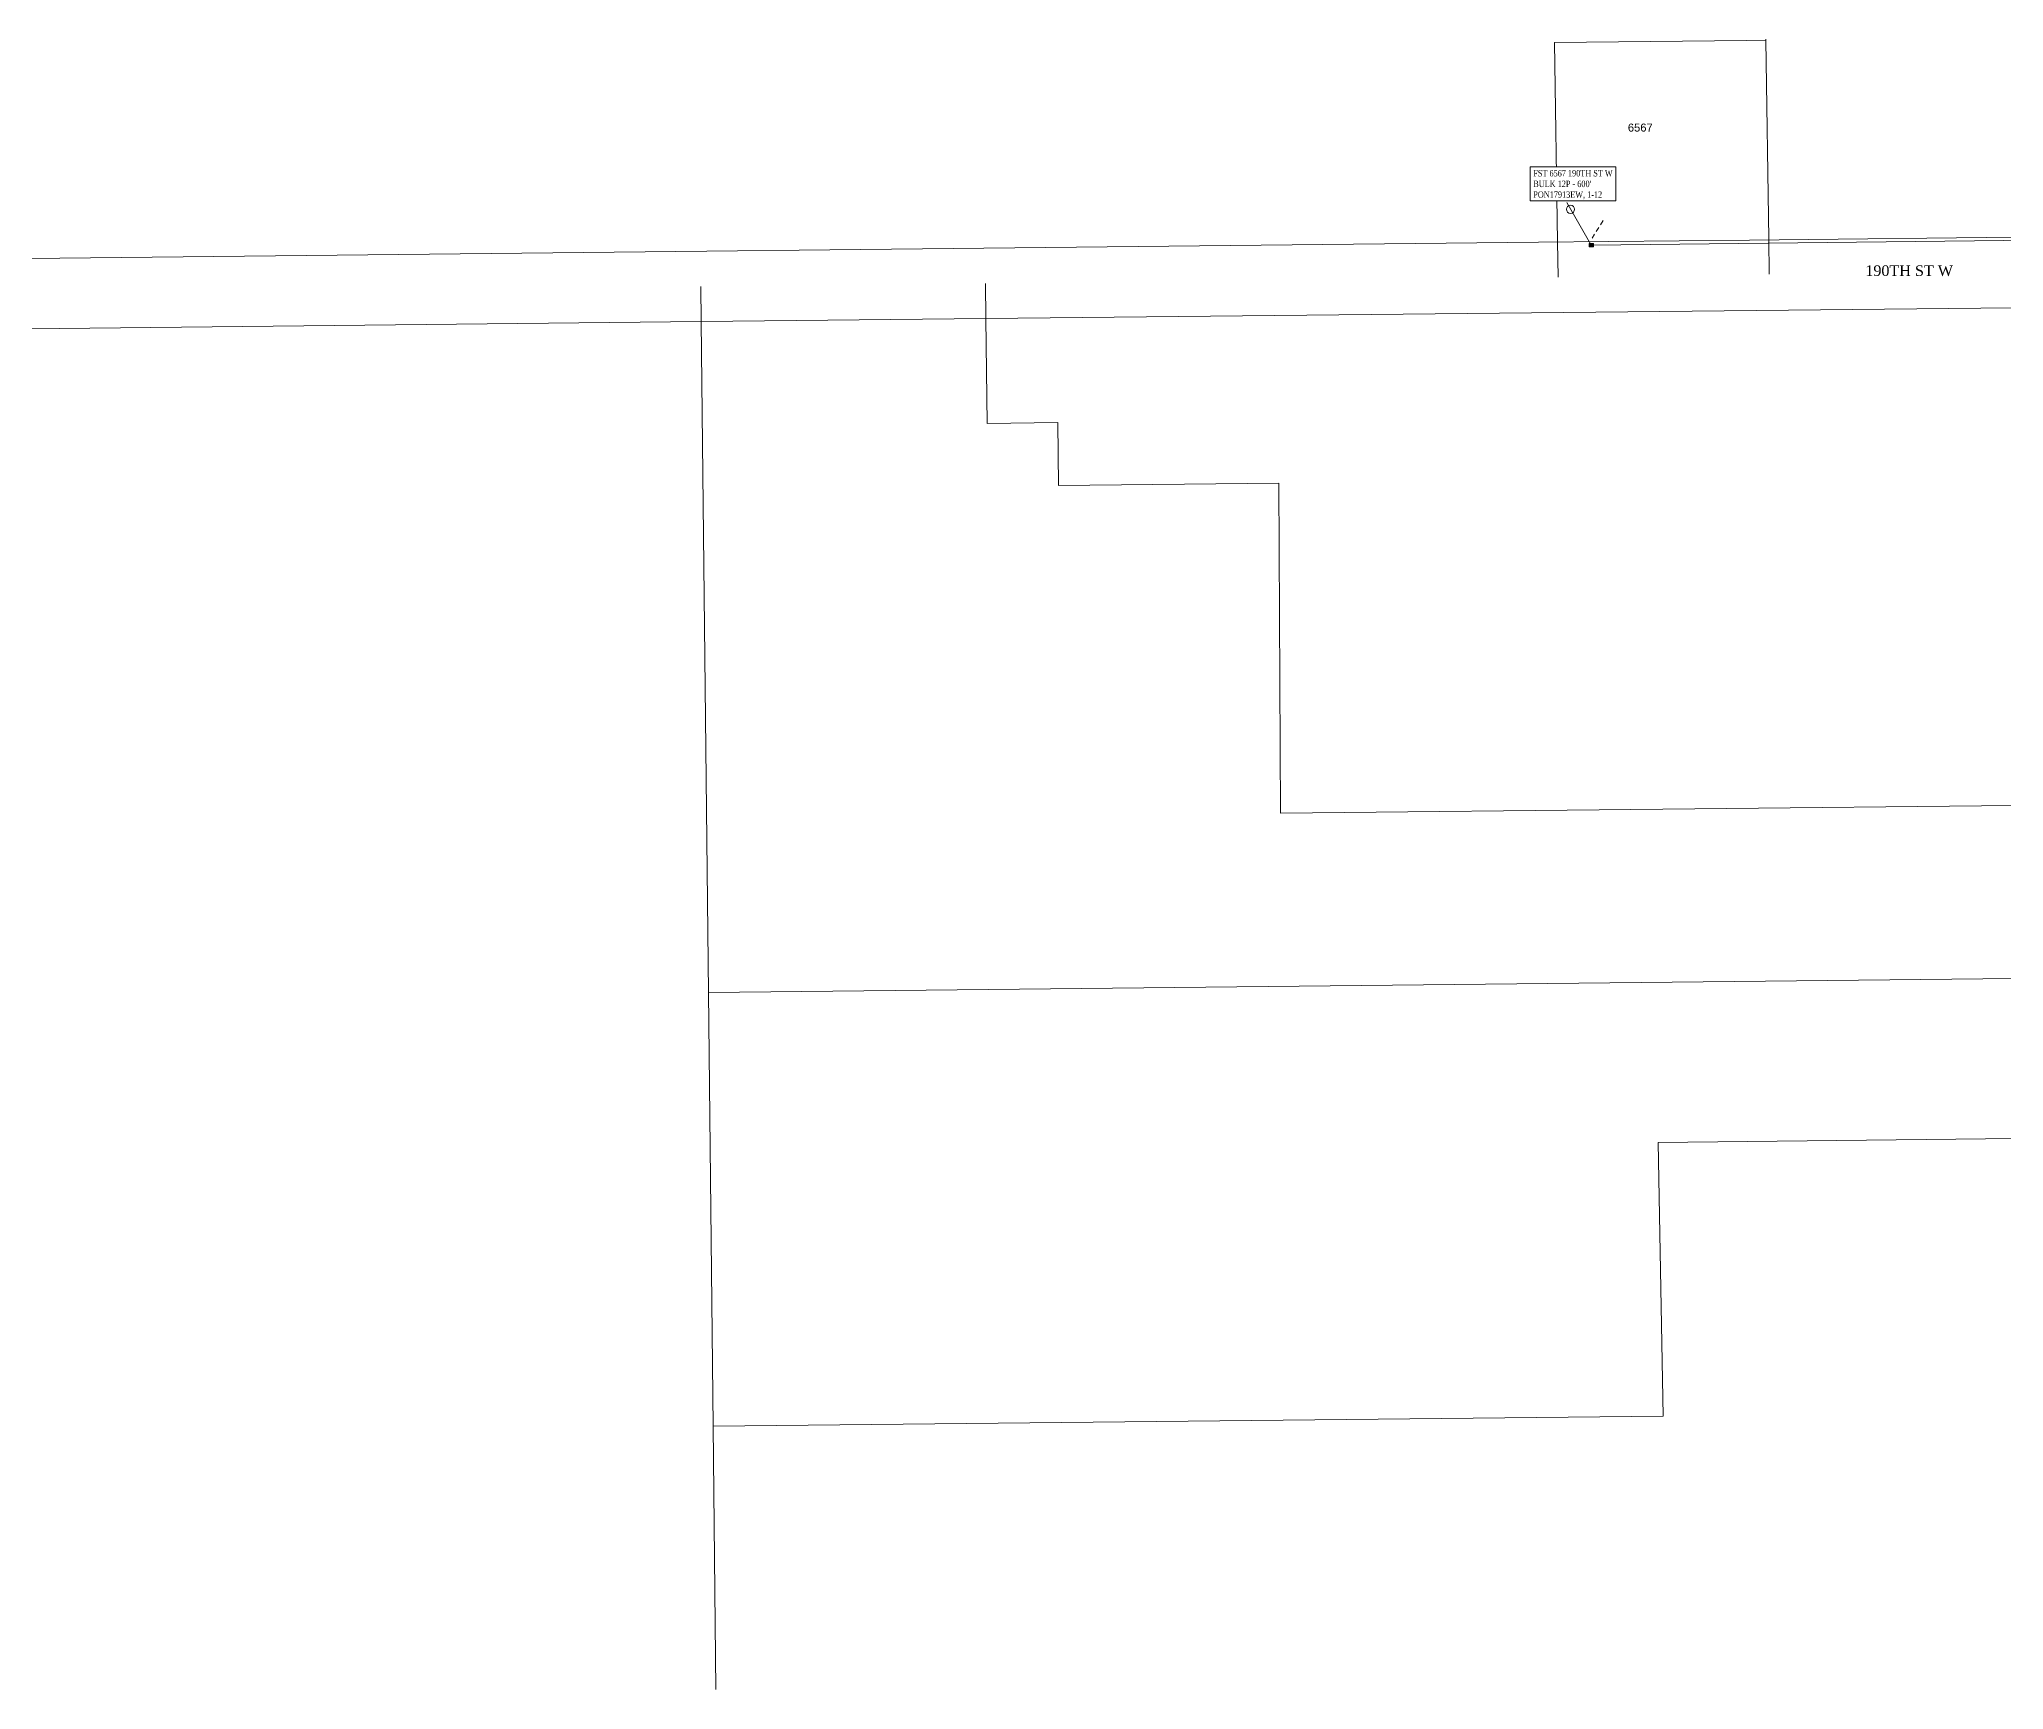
# Model space of a CAD drawing. Header units: feet. Extents: x 865220 to 2841409, y -2240498 to 948907.
# Drawn here: x 2831612 to 2833454, y 938047 to 939593 of the extents above; entities that cross this region are included whole.
import ezdxf
from ezdxf.enums import TextEntityAlignment as Align
from ezdxf.lldxf.tags import DXFTag

# ---------------------------------------------------------------- set-up
doc = ezdxf.new("R2010")
doc.units = ezdxf.units.FT
doc.header["$LTSCALE"] = 0.015
doc.header["$MEASUREMENT"] = 0
doc.linetypes.add('DASHED', pattern=[5, 3, -2])
for name, color, linetype in [('Dakota County Addresses', 7, 'Continuous'), ('Dakota County Parcels', 7, 'Continuous'), ('DROP BURIED', 7, 'DASHED'), ('STREET NAME', 7, 'Continuous'), ('TAIL', 1, 'MST'), ('TELEPHONE STRUCT-PROP', 6, 'Continuous'), ('TERMINALS', 7, 'Continuous')]:
    doc.layers.add(name, color=color, linetype=linetype)
doc.layers.add('RUNNING LINE (UNDERGROUND)', color=10, linetype='Continuous', lineweight=40)
doc.styles.add('Dimensions 100', font='arial.ttf')
doc.styles.add('Line', font='txt.shx', dxfattribs={"height": 3})
doc.styles.add('SIMPLEX', font='times.ttf', dxfattribs={"width": 0.8})
doc.styles.get("Standard").update_dxf_attribs({"font": 'times.ttf'})
doc.styles.add('Utilities', font='arial.ttf', dxfattribs={"height": 2.5})
tags = doc.linetypes.add('MST', pattern='A,5,-5,5,-5,["TAIL",Line,S=1.5,R=0,X=0,Y=-1.5],-20', length=40).pattern_tags.tags
tags[10] = DXFTag(74, 10)

# ---------------------------------------------------------------- blocks, each defined once
blk = doc.blocks.new('ACMAP_ANN_TEMPLATE_Dakota County Addresses')
at = {"layer": 'Dakota County Addresses', "style": 'Dimensions 100'}
blk.add_attdef('DakotaCountyAddress', text='', height=50, dxfattribs=at).set_placement((0, 0), align=Align.CENTER)
blk = doc.blocks.new('NEW HH')
at = {"ltscale": 40, "true_color": 0xffffff}
h = blk.add_hatch(color=7, dxfattribs=at)
h.dxf.hatch_style = 1
h.paths.add_polyline_path([(-0.061, -0.031, 0.414214), (-0.046, -0.046), (0.046, -0.046, 0.414214), (0.061, -0.031), (0.061, 0.031, 0.414214), (0.046, 0.046), (-0.046, 0.046, 0.414214), (-0.061, 0.031)])
at = {"layer": 'RUNNING LINE (UNDERGROUND)', "color": 6, "lineweight": 0, "const_width": 0.005, "flags": 128}
blk.add_lwpolyline([(-0.061, 0.031), (-0.061, -0.031, 0.414214), (-0.046, -0.046), (0.046, -0.046, 0.414214), (0.061, -0.031), (0.061, 0.031, 0.414214), (0.046, 0.046), (-0.046, 0.046, 0.414214)], format="xyb", close=True, dxfattribs=at)
at = {"layer": 'TELEPHONE STRUCT-PROP', "color": 18, "true_color": 0x000000, "style": 'Utilities'}
blk.add_text('HH', height=0.05, dxfattribs=at).set_placement((0, 0), align=Align.MIDDLE_CENTER)
blk = doc.blocks.new('TERMINAL')
at = {"lineweight": 5, "ltscale": 0.5, "flags": 128}
blk.add_lwpolyline([(-0.1, -0.6), (-0.1, 44.8)], dxfattribs=at)
at = {"lineweight": 5, "ltscale": 0.5}
blk.add_circle((-0.1, 37.6), 3.83, dxfattribs=at)

msp = doc.modelspace()

# ---------------------------------------------------------------- linework, layer by layer
at = {"layer": 'Dakota County Parcels', "lineweight": 5}
for p, q in [((2833032.8, 939590.3), (2833032.8, 939590.3)), ((2833230.8, 939592.4), (2833230.8, 939593.3)), ((2830915.6, 939380.7), (2833017.6, 939403.1)), ((2833017.6, 939403.1), (2833215.6, 939405.2)), ((2833215.6, 939405.2), (2833498.5, 939408.2)), ((2832232.8, 939328.8), (2832232.5, 939361.7)), ((2832499.8, 939331.6), (2832499.4, 939364.6)), ((2832499.8, 939331.6), (2833499.5, 939342.2)), ((2830916.1, 939314.7), (2832232.8, 939328.8)), ((2832232.8, 939328.8), (2832499.8, 939331.6)), ((2832239.6, 938700.3), (2832232.8, 939328.8)), ((2832500.8, 939233.4), (2832499.8, 939331.6)), ((2832500.8, 939233.4), (2832567.2, 939234.1)), ((2832567.2, 939234.1), (2832567.9, 939175.2)), ((2832567.9, 939175.2), (2832774.2, 939177.4)), ((2832774.2, 939177.4), (2832775.9, 938868.1)), ((2832775.9, 938868.1), (2833507.5, 938875.9)), ((2832239.6, 938700.3), (2833510.3, 938713.8)), ((2832244.1, 938293.9), (2832239.6, 938700.3)), ((2833130, 938559.8), (2833512.9, 938563.8)), ((2833130, 938559.8), (2833134.4, 938303.4)), ((2832244.1, 938293.9), (2833134.4, 938303.4)), ((2832246.7, 938047), (2832244.1, 938293.9))]:
    msp.add_line(p, q, dxfattribs=at)
for points in [[(2833032.8, 939590.3), (2833212.8, 939592.2), (2833230.8, 939592.4)], [(2833036.1, 939370.3), (2833035.6, 939403.4), (2833032.8, 939590.3)], [(2833234, 939373.2), (2833233.5, 939406.3), (2833230.8, 939592.4)]]:
    msp.add_lwpolyline(points, dxfattribs=at)
at = {"layer": 'DROP BURIED', "lineweight": 5, "ltscale": 100}
msp.add_lwpolyline([(2833078.3, 939423.4), (2833067.6, 939406.5)], dxfattribs=at)
at = {"layer": 'TAIL', "lineweight": 5, "ltscale": 50, "flags": 128}
msp.add_lwpolyline([(2833067.3, 939400.5), (2833591.8, 939406.3)], dxfattribs=at)

# ---------------------------------------------------------------- block references
at = {"lineweight": 5, "xscale": 40, "yscale": 40, "zscale": 40}
msp.add_blockref('NEW HH', (2833067.3, 939400.4), dxfattribs=at)
at = {"layer": 'Dakota County Addresses', "lineweight": 5, "xscale": 0.15, "yscale": 0.15, "zscale": 0.15}
msp.add_blockref('ACMAP_ANN_TEMPLATE_Dakota County Addresses', (2833113.1, 939506.8), dxfattribs=at).add_auto_attribs({'DakotaCountyAddress': '6567'})
at = {"layer": 'TERMINALS', "lineweight": 5, "ltscale": 0.5, "rotation": 30}
msp.add_blockref('TERMINAL', (2833066.6, 939401.5), dxfattribs=at)

# ---------------------------------------------------------------- texts
at = {"layer": 'STREET NAME', "lineweight": 5, "ltscale": 40, "insert": (2833324, 939381.5), "char_height": 10, "attachment_point": 1}
msp.add_mtext('190TH ST W', dxfattribs=at)

# ---------------------------------------------------------------- next in the draw order: texts
at = {"layer": 'TERMINALS', "color": 1, "lineweight": 5, "ltscale": 0.5, "insert": (2833012.8, 939470.8), "char_height": 6, "attachment_point": 1, "style": 'SIMPLEX', "bg_fill": 19, "box_fill_scale": 1.5, "bg_fill_color": 256, "bg_fill_transparency": 0}
msp.add_mtext("FST 6567 190TH ST W\\PBULK 12P - 600'\\PPON17913EW, 1-12", dxfattribs=at)

doc.saveas('drawing.dxf')
